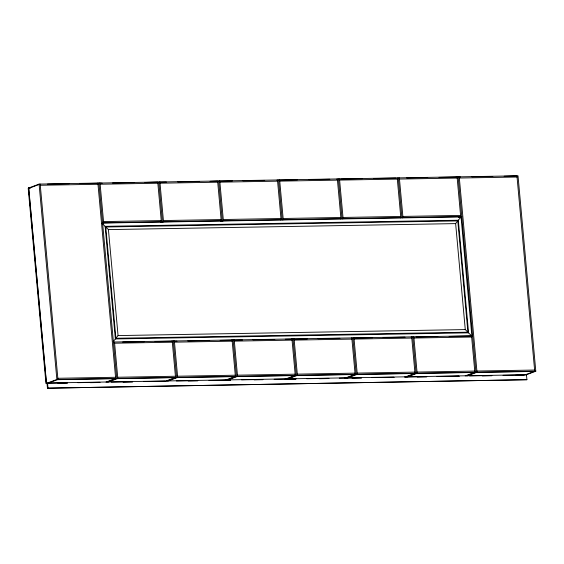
<?xml version="1.0" encoding="UTF-8"?>
<svg xmlns="http://www.w3.org/2000/svg" width="564" height="564" viewBox="0 0 564 564"><rect width="100%" height="100%" fill="white"/><g stroke="black" fill="none" stroke-linecap="round" stroke-linejoin="round"><path stroke-width="0.85" d="M113.216 341.636L118.059 335.58L108.415 229.604L102.373 223.626M461.021 216.879L471.871 336.102L465.279 329.587L455.634 223.605L461.021 216.879L102.704 223.069M535.8 371.218L56.872 379.494L46.403 383.435L28.616 188.038L39.092 184.09L518.02 175.82L535.8 371.218L525.923 374.94M29.695 188.023L39.36 184.379M96.268 183.688L97.882 183.074L115.662 378.479L105.997 382.117M97.346 183.667L98.954 183.06L116.741 378.458L107.075 382.103M98.425 183.645L100.032 183.039L103.649 222.78L102.042 223.386M160.825 221.99L161.36 221.786L157.744 182.045L144.962 182.461M160.832 222.371L162.439 221.765L158.822 182.024M161.903 222.357L163.518 221.751L159.901 182.003L159.365 182.207L166.359 182.087M276.938 180.177L277.474 179.972L281.091 219.72L280.555 219.918M220.686 220.954L221.229 220.75L217.612 181.009L210.076 181.333M220.693 221.342L222.308 220.736L218.691 180.988M221.772 221.321L223.386 220.714L219.77 180.973L219.227 181.178L232.347 180.945M336.807 179.14L337.342 178.943L340.959 218.684L340.423 218.888M338.957 179.105L339.5 178.901L343.116 218.649L342.574 218.846M282.712 219.882L283.248 219.678L279.631 179.937L279.095 180.142L297.454 179.824M455.465 177.477L457.073 176.87L460.689 216.611L458.271 217.528M456.544 177.463L458.151 176.856L475.931 372.254L466.266 375.899M457.615 177.441L459.23 176.835L477.01 372.233L467.344 375.878M400.285 217.852L400.828 217.648L397.211 177.907M402.442 217.817L402.978 217.612L399.361 177.871M459.35 217.507L461.768 216.597L102.57 222.801M48.285 383.118L57.951 379.473L40.171 184.076M171.675 341.213L172.21 341.008L175.531 377.443L165.858 381.088M47.002 383.21L47.454 388.18L526.917 379.706L526.466 374.736L47.538 383.012L47.989 387.976M173.832 341.178L174.368 340.973L177.681 377.408L168.016 381.045M108.147 382.082L117.82 378.437L114.499 342.01M231.543 340.184L232.079 339.979L235.392 376.407L224.923 380.355M233.693 340.141L234.236 339.944L237.55 376.371L227.073 380.319M166.937 381.067L176.602 377.422L173.289 340.994M291.405 339.147L291.948 338.943L295.261 375.377L284.785 379.318M293.562 339.112L294.098 338.908L297.411 375.335L286.942 379.283L295.684 379.135M226.002 380.333L236.471 376.392L233.158 339.958M351.273 338.111L351.809 337.906L355.123 374.341L344.653 378.289M285.863 379.304L296.34 375.356L293.019 338.922M411.135 337.082L411.678 336.877L414.991 373.305L405.326 376.949M413.292 337.039L413.828 336.835L417.149 373.269L407.476 376.914M345.732 378.268L356.201 374.32L352.888 337.892M346.811 378.247L357.28 374.306L353.966 337.871L353.424 338.076L372.663 337.744M406.404 376.928L416.07 373.29L412.756 336.856M465.187 375.913L474.86 372.268L471.539 335.841M525.056 374.877L534.721 371.239L516.941 175.841L504.16 176.25M526.917 379.706L47.454 388.18M47.503 184.139L69.358 183.765M79.855 183.582L97.339 183.279M99.497 183.244L102.119 183.194M112.61 183.018L134.472 182.637M177.723 181.89L199.585 181.516M242.837 180.769L264.699 180.388M308.825 179.627L329.806 179.267M340.705 179.077L362.567 178.696M373.932 178.499L395.794 178.125M406.693 177.935L427.681 177.575M439.046 177.378L456.537 177.075M458.687 177.04L460.443 177.004M471.807 176.814L492.795 176.447M40.277 185.267L97.988 184.273M100.145 184.231L157.857 183.237M160.007 183.201L217.718 182.2M219.875 182.165L277.587 181.164M279.737 181.129L337.448 180.135M339.606 180.092L397.317 179.098M399.474 179.063L457.185 178.062M459.336 178.027L517.047 177.033M28.616 188.038L30.491 188.009M103.543 221.589L161.255 220.594M163.412 220.559L221.116 219.558M223.273 219.523L280.985 218.522M283.142 218.487L340.853 217.492M343.004 217.45L400.715 216.456M402.872 216.421L460.584 215.42M108.415 229.604L455.634 223.605M118.059 335.58L465.279 329.587M113.427 342.031L472.618 335.82M122.705 342.059L144.37 341.763M155.058 341.502L176.941 341.199M187.819 340.938L209.681 340.557M220.172 340.374L242.435 339.993M252.933 339.81L274.795 339.436M285.285 339.253L307.239 338.95M318.047 338.689L339.902 338.308M383.153 337.561L405.015 337.187M415.915 336.997L437.777 336.616M449.141 336.419L471.003 336.045M114.612 343.201L172.323 342.207M174.473 342.165L232.185 341.171M234.342 341.135L292.053 340.134M294.211 340.099L351.915 339.105M354.072 339.063L411.783 338.069M413.941 338.033L471.652 337.032M57.845 378.282L115.557 377.281M117.707 377.245L175.418 376.251M177.575 376.216L235.287 375.215M237.437 375.18L295.148 374.179M297.306 374.144L355.017 373.149M357.174 373.107L414.885 372.113M417.036 372.078L474.747 371.077M476.904 371.041L534.616 370.047M57.415 379.678L115.127 378.677M117.277 378.641L174.988 377.647M177.145 377.605L234.857 376.611M237.007 376.576L294.718 375.575M296.875 375.539L354.587 374.545M356.744 374.503L414.455 373.509M416.606 373.474L474.317 372.473M476.474 372.437L534.186 371.443M47.884 383.196L67.25 382.864M77.811 382.681L99.821 382.3M111.27 382.103L132.399 381.736M143.841 381.539L164.97 381.172M176.412 380.975L197.548 380.615M208.99 380.411L230.119 380.051M241.561 379.854L262.69 379.487M274.139 379.29L296.149 378.909M306.71 378.726L328.72 378.345M339.288 378.162L361.298 377.781M371.859 377.598L393.869 377.217M404.43 377.041L426.44 376.66M437.008 376.477L459.018 376.096M469.579 375.913L491.589 375.532M503.039 375.335L524.168 374.968M57.972 383.238L67.588 383.069M90.325 382.681L99.941 382.512M123.086 382.117L132.702 381.948M156.313 381.539L165.055 381.391M188.2 380.989L197.816 380.82M221.426 380.418L230.577 380.256M254.181 379.847L262.93 379.699M319.294 378.726L328.911 378.557M352.056 378.155L361.672 377.993M384.408 377.598L394.024 377.436M417.17 377.034L426.786 376.865M449.522 376.477L459.138 376.308M482.276 375.906L491.9 375.744M515.503 375.335L524.252 375.187M398.283 177.886L401.899 217.626M338.421 178.922L342.038 218.663M278.553 179.958L282.169 219.699M39.092 184.09L56.872 379.494M28.736 188.038L28.2 188.242L31.803 227.849L32.345 227.644L28.736 188.038M32.352 227.778L31.817 227.983L42.652 347.079L43.195 346.874L32.352 227.778M43.202 347.008L42.667 347.205L45.973 383.506L46.509 383.301L43.202 347.008M458.328 220.242L105.123 226.34L115.366 338.943L468.578 332.845L458.328 220.242M457.792 220.912L105.778 226.996L115.909 338.273L467.916 332.189L457.792 220.912"/></g></svg>
